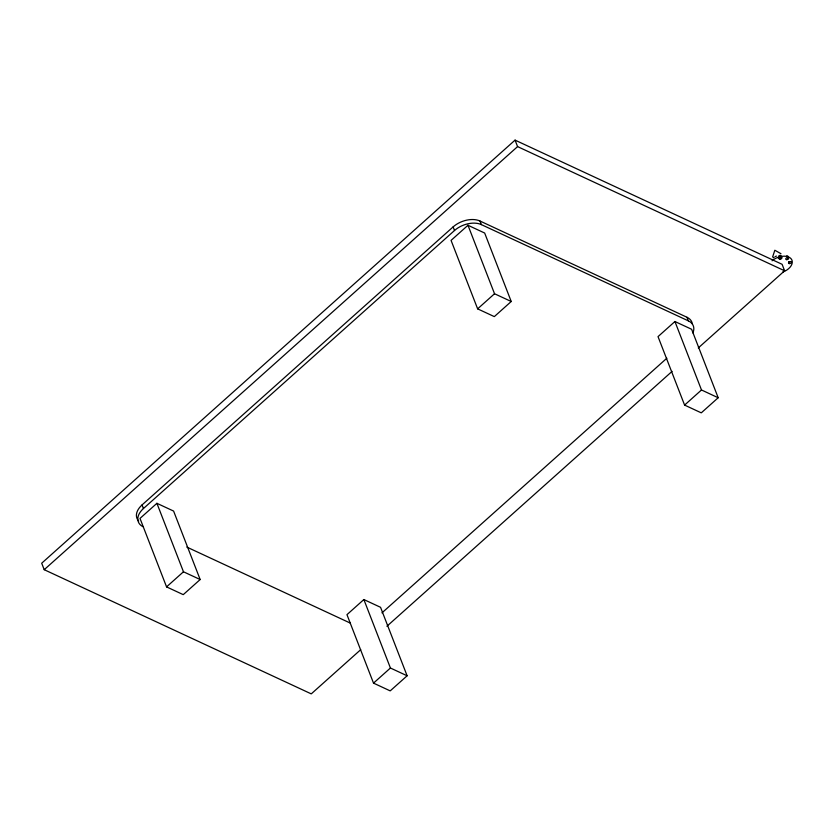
<?xml version="1.0" encoding="UTF-8"?>
<svg xmlns="http://www.w3.org/2000/svg" width="834" height="834" viewBox="0 0 834 834"><rect width="100%" height="100%" fill="white"/><g stroke="black" fill="none" stroke-linecap="round" stroke-linejoin="round"><path stroke-width="1.25" d="M787.974 258.769L788.036 258.154A2.252 1.407 -21.2 0 0 787.713 257.581L787.411 257.352M772.628 256.945L774.828 250.252L780.968 253.703M698.287 347.945L784.617 270.789L782.104 264.305L515.058 140.122L41.7 563.211L44.212 569.695L311.259 693.878L360.726 649.665M44.212 569.695L517.58 146.607L784.617 270.789M138.725 521.052A19.808 12.385 -21.2 0 1 142.051 504.935L453.123 226.9A19.808 12.385 -21.2 0 1 479.998 221.02L686.955 317.254A19.808 12.385 -21.2 0 1 692.345 323.873M143.281 526.827A19.808 12.385 -21.2 0 1 143.448 508.531L454.52 230.507A19.808 12.385 -21.2 0 1 481.395 224.627L688.352 320.861A19.808 12.385 -21.2 0 1 692.898 332.912M156.907 503.309L140.008 518.414L166.56 586.886L183.251 594.652L200.16 579.536L173.597 511.065L156.907 503.309L183.47 571.78L200.16 579.536M467.978 225.274L451.069 240.39L477.632 308.851L494.322 316.618L511.221 301.501L484.669 233.04L467.978 225.274L494.531 293.745L511.221 301.501M166.56 586.886L183.47 571.78M477.632 308.851L494.531 293.745M363.864 599.542L346.965 614.658L373.517 683.119L390.208 690.886L407.117 675.78L380.554 607.308L363.864 599.542L390.427 668.013L407.117 675.78M674.935 321.517L658.026 336.623L684.589 405.095L701.279 412.851L718.178 397.745L691.626 329.274L674.935 321.517L701.488 389.978L718.178 397.745M381.962 612.865L666.856 358.213M386.913 626.251L672.1 371.359M373.517 683.119L390.427 668.013M684.589 405.095L701.488 389.978M773.306 257.758L774.296 257.133M775.339 256.57L776.433 256.069M186.785 547.062L350.238 623.071M686.955 317.254L688.352 320.861M515.058 140.122L517.58 146.607M479.998 221.02L481.395 224.627M453.123 226.9L454.52 230.507M142.051 504.935L143.448 508.531M786.754 255.809A1.491 0.928 -21.2 0 1 787.88 256.299M781.093 256.497A1.491 0.928 -21.2 0 1 780.343 257.164M779.78 257.362A1.491 0.928 -21.2 0 1 778.768 257.299M778.779 255.934A1.491 0.928 -21.2 0 1 781.093 255.725M789.788 261.553A1.491 0.928 -21.2 0 1 788.651 261.803M772.076 260.792A12.385 7.746 -21.2 0 1 790.903 258.53A12.385 7.746 -21.2 0 1 782.782 272.051M781.739 257.372A2.971 1.856 -21.2 0 1 778.289 258.384M786.754 259.645A1.491 0.928 -21.2 0 0 788.578 258.102A1.491 0.928 -21.2 0 0 786.222 258.123A1.491 0.928 -21.2 0 0 786.754 259.645M779.759 259.197A1.491 0.928 -21.2 0 0 781.906 257.883A1.491 0.928 -21.2 0 0 779.78 257.518A1.491 0.928 -21.2 0 0 779.759 259.197M789.204 263.586A1.491 0.928 -21.2 0 0 791.351 262.272A1.491 0.928 -21.2 0 0 789.225 261.907A1.491 0.928 -21.2 0 0 789.204 263.586"/></g></svg>
